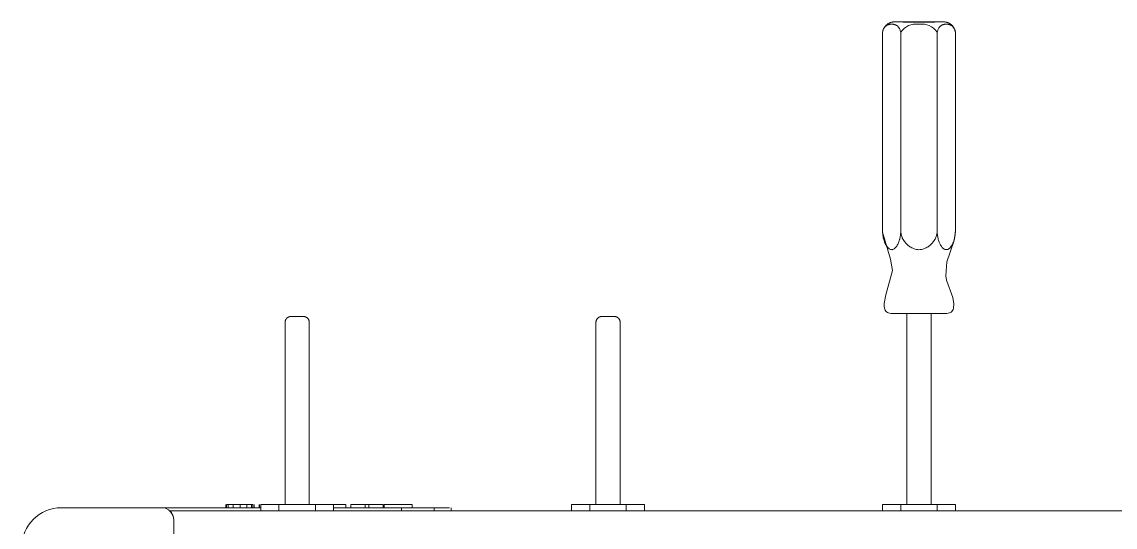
# Model space of a CAD drawing. Header units: inches. Extents: x 11834 to 13024, y -8101 to -6934.
# Drawn here: x 12424.82 to 12447.32, y -7331.87 to -7321.47 of the extents above; entities that cross this region are included whole.
import ezdxf

# ---------------------------------------------------------------- set-up
doc = ezdxf.new("R2010")
doc.units = ezdxf.units.IN
doc.header["$MEASUREMENT"] = 0
doc.layers.add('A-GENM', color=13, linetype='Continuous', lineweight=9)

# ---------------------------------------------------------------- blocks, each defined once
blk = doc.blocks.new('Foosball Table - Foosball Table-6977012-FIRST FLOOR POWER _ SIGNAL')
at = {"layer": 'A-GENM'}
for p, q in [((-9.927, 25.062), (-9.598, 25.062)), ((-9.598, 25.062), (-9.776, 25.062)), ((-9.598, 25.062), (-9.27, 25.062)), ((-9.42, 25.062), (-9.598, 25.062)), ((-10.348, 24.854), (-10.348, 24.777)), ((-10.348, 24.777), (-10.348, 20.777)), ((-9.973, 24.777), (-9.973, 24.854)), ((-9.973, 20.777), (-9.973, 24.777)), ((-9.223, 24.854), (-9.223, 24.777)), ((-9.223, 24.777), (-9.223, 20.777)), ((-8.848, 24.854), (-8.848, 24.777)), ((-8.848, 24.777), (-8.848, 20.777)), ((-9.848, 19.062), (-9.848, 15.125)), ((-9.348, 15.125), (-9.348, 19.062)), ((-22.646, 18.875), (-22.646, 15.125)), ((-22.146, 15.125), (-22.146, 18.875)), ((-16.247, 18.875), (-16.247, 15.125)), ((-15.747, 15.125), (-15.747, 18.875)), ((-23.861, 15.062), (-23.861, 15.125)), ((-23.85, 15.125), (-23.813, 15.125)), ((-23.85, 15.062), (-23.85, 15.125)), ((-23.813, 15.125), (-23.716, 15.125)), ((-23.813, 15.062), (-23.813, 15.125)), ((-23.716, 15.125), (-23.57, 15.125)), ((-23.716, 15.062), (-23.716, 15.125)), ((-23.57, 15.125), (-23.433, 15.125)), ((-23.57, 15.062), (-23.57, 15.125)), ((-23.433, 15.125), (-23.339, 15.125)), ((-23.433, 15.062), (-23.433, 15.125)), ((-23.339, 15.125), (-23.307, 15.125)), ((-23.339, 15.062), (-23.339, 15.125)), ((-23.307, 15.062), (-23.307, 15.125)), ((-23.284, 15.125), (-23.284, 15.062)), ((-23.181, 15.062), (-23.181, 15.125)), ((-23.169, 15.062), (-23.169, 15.125)), ((-23.146, 15.125), (-22.771, 15.125)), ((-23.146, 15.125), (-23.146, 15)), ((-22.771, 15.125), (-22.021, 15.125)), ((-22.771, 15.125), (-22.771, 15)), ((-22.021, 15.125), (-21.646, 15.125)), ((-22.021, 15), (-22.021, 15.125)), ((-21.646, 15.125), (-21.392, 15.125)), ((-21.646, 15.125), (-21.646, 15)), ((-21.392, 15.062), (-21.392, 15.125)), ((-21.293, 15.125), (-20.999, 15.125)), ((-21.293, 15.062), (-21.293, 15.125)), ((-20.999, 15.125), (-20.92, 15.125)), ((-20.999, 15.062), (-20.999, 15.125)), ((-20.92, 15.125), (-20.625, 15.125)), ((-20.92, 15.062), (-20.92, 15.125)), ((-20.625, 15.125), (-20.625, 15.062)), ((-20.607, 15.125), (-20.031, 15.125)), ((-20.607, 15.062), (-20.607, 15.125)), ((-20.031, 15.062), (-20.031, 15.125)), ((-16.747, 15.125), (-16.372, 15.125)), ((-16.747, 15.125), (-16.747, 15)), ((-16.372, 15.125), (-15.622, 15.125)), ((-16.372, 15.125), (-16.372, 15)), ((-15.622, 15.125), (-15.247, 15.125)), ((-15.622, 15), (-15.622, 15.125)), ((-15.247, 15.125), (-15.247, 15)), ((-10.348, 15.125), (-9.973, 15.125)), ((-10.348, 15.125), (-10.348, 15)), ((-9.973, 15.125), (-9.223, 15.125)), ((-9.973, 15.125), (-9.973, 15)), ((-9.223, 15.125), (-8.848, 15.125)), ((-9.223, 15), (-9.223, 15.125)), ((-8.848, 15.125), (-8.848, 15)), ((-25.187, 15.062), (-27.25, 15.062)), ((-25.187, 15.062), (-23.146, 15.062)), ((25.022, 15), (-25.022, 15)), ((-21.646, 15.062), (-20.248, 15.062)), ((-20.248, 15.062), (-19.264, 15.062)), ((-20.248, 15.062), (-20.248, 15)), ((-19.574, 15), (-19.574, 15.062)), ((-19.264, 15.062), (-19.264, 15.062)), ((-19.227, 15), (-19.227, 15.062)), ((-24.937, 12.187), (-24.937, 14.812))]:
    blk.add_line(p, q, dxfattribs=at)
at = {"layer": 'A-GENM', "flags": 128}
for points in [[(-10.348, 24.854), (-10.346, 24.863), (-10.344, 24.873), (-10.342, 24.883), (-10.339, 24.893), (-10.336, 24.902), (-10.332, 24.911), (-10.328, 24.92), (-10.324, 24.929), (-10.319, 24.938), (-10.314, 24.947), (-10.308, 24.955), (-10.303, 24.963), (-10.297, 24.971), (-10.29, 24.979), (-10.283, 24.986), (-10.277, 24.994), (-10.269, 25), (-10.262, 25.007), (-10.254, 25.013), (-10.246, 25.019), (-10.238, 25.025), (-10.229, 25.03), (-10.22, 25.035), (-10.212, 25.04), (-10.202, 25.044), (-10.193, 25.048), (-10.184, 25.051), (-10.174, 25.054), (-10.165, 25.057), (-10.155, 25.06), (-10.145, 25.062), (-10.135, 25.063), (-10.125, 25.064), (-10.115, 25.065), (-10.105, 25.065), (-10.101, 25.065)], [(-9.598, 25.065), (-9.618, 25.065), (-9.638, 25.065), (-9.658, 25.065), (-9.678, 25.065), (-9.698, 25.065), (-9.718, 25.065), (-9.737, 25.065), (-9.756, 25.065), (-9.775, 25.065), (-9.794, 25.065), (-9.812, 25.065), (-9.83, 25.065), (-9.848, 25.065), (-9.865, 25.065), (-9.882, 25.065), (-9.899, 25.065), (-9.914, 25.065), (-9.93, 25.065), (-9.945, 25.065), (-9.959, 25.065), (-9.973, 25.065), (-9.986, 25.065), (-9.998, 25.065), (-10.01, 25.065), (-10.021, 25.065), (-10.032, 25.065), (-10.042, 25.065), (-10.051, 25.065), (-10.059, 25.065), (-10.067, 25.065), (-10.074, 25.065), (-10.08, 25.065), (-10.085, 25.065), (-10.09, 25.065), (-10.094, 25.065), (-10.097, 25.065), (-10.099, 25.065), (-10.101, 25.065), (-10.101, 25.065)], [(-10.101, 25.065), (-10.101, 25.065), (-10.1, 25.065), (-10.098, 25.065), (-10.095, 25.065), (-10.091, 25.065), (-10.087, 25.065), (-10.082, 25.065), (-10.076, 25.065), (-10.069, 25.065), (-10.061, 25.065), (-10.053, 25.065), (-10.044, 25.065), (-10.035, 25.065), (-10.024, 25.065), (-10.013, 25.065), (-10.002, 25.065), (-9.989, 25.065), (-9.976, 25.065), (-9.963, 25.065), (-9.949, 25.065), (-9.934, 25.065), (-9.919, 25.065), (-9.903, 25.065), (-9.887, 25.065), (-9.87, 25.065), (-9.853, 25.065), (-9.835, 25.065), (-9.817, 25.065), (-9.799, 25.065), (-9.78, 25.065), (-9.762, 25.065), (-9.742, 25.065), (-9.723, 25.065), (-9.703, 25.065), (-9.684, 25.065), (-9.664, 25.065), (-9.644, 25.065), (-9.624, 25.065), (-9.604, 25.065), (-9.598, 25.065)], [(-9.598, 25.065), (-9.578, 25.065), (-9.558, 25.065), (-9.538, 25.065), (-9.518, 25.065), (-9.498, 25.065), (-9.479, 25.065), (-9.459, 25.065), (-9.44, 25.065), (-9.421, 25.065), (-9.402, 25.065), (-9.384, 25.065), (-9.366, 25.065), (-9.348, 25.065), (-9.331, 25.065), (-9.314, 25.065), (-9.298, 25.065), (-9.282, 25.065), (-9.267, 25.065), (-9.252, 25.065), (-9.237, 25.065), (-9.224, 25.065), (-9.211, 25.065), (-9.198, 25.065), (-9.186, 25.065), (-9.175, 25.065), (-9.164, 25.065), (-9.155, 25.065), (-9.146, 25.065), (-9.137, 25.065), (-9.129, 25.065), (-9.123, 25.065), (-9.116, 25.065), (-9.111, 25.065), (-9.106, 25.065), (-9.103, 25.065), (-9.1, 25.065), (-9.097, 25.065), (-9.096, 25.065), (-9.095, 25.065)], [(-9.095, 25.065), (-9.096, 25.065), (-9.097, 25.065), (-9.099, 25.065), (-9.102, 25.065), (-9.105, 25.065), (-9.11, 25.065), (-9.115, 25.065), (-9.121, 25.065), (-9.128, 25.065), (-9.135, 25.065), (-9.143, 25.065), (-9.152, 25.065), (-9.162, 25.065), (-9.172, 25.065), (-9.183, 25.065), (-9.195, 25.065), (-9.207, 25.065), (-9.22, 25.065), (-9.234, 25.065), (-9.248, 25.065), (-9.263, 25.065), (-9.278, 25.065), (-9.294, 25.065), (-9.31, 25.065), (-9.326, 25.065), (-9.344, 25.065), (-9.361, 25.065), (-9.379, 25.065), (-9.397, 25.065), (-9.416, 25.065), (-9.435, 25.065), (-9.454, 25.065), (-9.473, 25.065), (-9.493, 25.065), (-9.513, 25.065), (-9.533, 25.065), (-9.553, 25.065), (-9.573, 25.065), (-9.593, 25.065), (-9.598, 25.065)], [(-9.095, 25.065), (-9.085, 25.065), (-9.075, 25.065), (-9.065, 25.064), (-9.055, 25.062), (-9.046, 25.06), (-9.036, 25.058), (-9.026, 25.056), (-9.017, 25.053), (-9.007, 25.049), (-8.998, 25.046), (-8.989, 25.042), (-8.98, 25.037), (-8.971, 25.032), (-8.962, 25.027), (-8.954, 25.022), (-8.946, 25.016), (-8.938, 25.01), (-8.93, 25.003), (-8.923, 24.997), (-8.916, 24.99), (-8.909, 24.982), (-8.903, 24.975), (-8.896, 24.967), (-8.89, 24.959), (-8.885, 24.951), (-8.88, 24.942), (-8.875, 24.933), (-8.87, 24.924), (-8.866, 24.915), (-8.862, 24.906), (-8.859, 24.897), (-8.856, 24.887), (-8.853, 24.877), (-8.851, 24.868), (-8.849, 24.858), (-8.848, 24.854)], [(-10.173, 19.062), (-10.203, 19.065), (-10.228, 19.071), (-10.249, 19.08), (-10.267, 19.093), (-10.281, 19.108), (-10.293, 19.126), (-10.303, 19.147), (-10.314, 19.198), (-10.316, 19.265), (-10.282, 19.442), (-10.145, 19.944), (-10.182, 20.182), (-10.347, 20.737), (-10.348, 20.777)], [(-8.848, 20.777), (-8.857, 20.651), (-8.881, 20.545), (-9.027, 20.126), (-9.048, 19.835), (-9.03, 19.746), (-8.901, 19.39), (-8.881, 19.263), (-8.886, 19.173), (-8.894, 19.145), (-8.906, 19.122), (-8.919, 19.103), (-8.935, 19.089), (-8.951, 19.078), (-8.968, 19.071), (-9, 19.064), (-9.024, 19.062)], [(-22.646, 18.875), (-22.646, 18.88), (-22.645, 18.885), (-22.645, 18.89), (-22.644, 18.895), (-22.643, 18.9), (-22.642, 18.905), (-22.641, 18.91), (-22.639, 18.914), (-22.638, 18.919), (-22.636, 18.924), (-22.634, 18.928), (-22.632, 18.933), (-22.629, 18.937), (-22.627, 18.941), (-22.624, 18.946), (-22.621, 18.95), (-22.618, 18.954), (-22.615, 18.957), (-22.611, 18.961), (-22.608, 18.965), (-22.604, 18.968), (-22.6, 18.971), (-22.597, 18.974), (-22.593, 18.977), (-22.588, 18.98), (-22.584, 18.983), (-22.58, 18.985), (-22.575, 18.988), (-22.571, 18.99), (-22.566, 18.992), (-22.561, 18.993), (-22.557, 18.995), (-22.552, 18.996), (-22.547, 18.997), (-22.542, 18.998), (-22.537, 18.999), (-22.532, 18.999), (-22.527, 19), (-22.522, 19), (-22.521, 19)], [(-22.396, 19), (-22.401, 19), (-22.406, 19), (-22.411, 19), (-22.416, 19), (-22.421, 19), (-22.426, 19), (-22.43, 19), (-22.435, 19), (-22.44, 19), (-22.445, 19), (-22.449, 19), (-22.454, 19), (-22.458, 19), (-22.462, 19), (-22.466, 19), (-22.47, 19), (-22.474, 19), (-22.478, 19), (-22.482, 19), (-22.486, 19), (-22.489, 19), (-22.492, 19), (-22.495, 19), (-22.498, 19), (-22.501, 19), (-22.504, 19), (-22.506, 19), (-22.508, 19), (-22.51, 19), (-22.512, 19), (-22.514, 19), (-22.516, 19), (-22.517, 19), (-22.518, 19), (-22.519, 19), (-22.52, 19), (-22.52, 19), (-22.521, 19), (-22.521, 19)], [(-22.521, 19), (-22.521, 19), (-22.52, 19), (-22.52, 19), (-22.519, 19), (-22.518, 19), (-22.517, 19), (-22.516, 19), (-22.514, 19), (-22.513, 19), (-22.511, 19), (-22.509, 19), (-22.507, 19), (-22.504, 19), (-22.502, 19), (-22.499, 19), (-22.496, 19), (-22.493, 19), (-22.49, 19), (-22.486, 19), (-22.483, 19), (-22.479, 19), (-22.475, 19), (-22.472, 19), (-22.468, 19), (-22.463, 19), (-22.459, 19), (-22.455, 19), (-22.45, 19), (-22.446, 19), (-22.441, 19), (-22.436, 19), (-22.432, 19), (-22.427, 19), (-22.422, 19), (-22.417, 19), (-22.412, 19), (-22.407, 19), (-22.402, 19), (-22.397, 19), (-22.396, 19)], [(-22.396, 19), (-22.391, 19), (-22.386, 19), (-22.381, 19), (-22.376, 19), (-22.371, 19), (-22.366, 19), (-22.361, 19), (-22.357, 19), (-22.352, 19), (-22.347, 19), (-22.343, 19), (-22.338, 19), (-22.334, 19), (-22.329, 19), (-22.325, 19), (-22.321, 19), (-22.317, 19), (-22.313, 19), (-22.31, 19), (-22.306, 19), (-22.303, 19), (-22.299, 19), (-22.296, 19), (-22.293, 19), (-22.291, 19), (-22.288, 19), (-22.286, 19), (-22.283, 19), (-22.281, 19), (-22.279, 19), (-22.278, 19), (-22.276, 19), (-22.275, 19), (-22.274, 19), (-22.273, 19), (-22.272, 19), (-22.271, 19), (-22.271, 19), (-22.271, 19)], [(-22.271, 19), (-22.271, 19), (-22.271, 19), (-22.272, 19), (-22.272, 19), (-22.273, 19), (-22.274, 19), (-22.276, 19), (-22.277, 19), (-22.279, 19), (-22.281, 19), (-22.283, 19), (-22.285, 19), (-22.287, 19), (-22.29, 19), (-22.293, 19), (-22.296, 19), (-22.299, 19), (-22.302, 19), (-22.305, 19), (-22.309, 19), (-22.312, 19), (-22.316, 19), (-22.32, 19), (-22.324, 19), (-22.328, 19), (-22.333, 19), (-22.337, 19), (-22.341, 19), (-22.346, 19), (-22.351, 19), (-22.355, 19), (-22.36, 19), (-22.365, 19), (-22.37, 19), (-22.375, 19), (-22.38, 19), (-22.384, 19), (-22.389, 19), (-22.394, 19), (-22.396, 19)], [(-22.271, 19), (-22.266, 19), (-22.261, 19), (-22.256, 18.999), (-22.251, 18.998), (-22.246, 18.998), (-22.241, 18.996), (-22.236, 18.995), (-22.232, 18.994), (-22.227, 18.992), (-22.222, 18.99), (-22.218, 18.988), (-22.213, 18.986), (-22.209, 18.983), (-22.204, 18.981), (-22.2, 18.978), (-22.196, 18.975), (-22.192, 18.972), (-22.188, 18.969), (-22.185, 18.966), (-22.181, 18.962), (-22.178, 18.958), (-22.174, 18.955), (-22.171, 18.951), (-22.168, 18.947), (-22.166, 18.943), (-22.163, 18.938), (-22.161, 18.934), (-22.158, 18.929), (-22.156, 18.925), (-22.154, 18.92), (-22.153, 18.916), (-22.151, 18.911), (-22.15, 18.906), (-22.149, 18.901), (-22.148, 18.896), (-22.147, 18.891), (-22.146, 18.886), (-22.146, 18.881), (-22.146, 18.876), (-22.146, 18.875)], [(-16.247, 18.875), (-16.247, 18.88), (-16.247, 18.885), (-16.246, 18.89), (-16.245, 18.895), (-16.245, 18.9), (-16.243, 18.905), (-16.242, 18.91), (-16.241, 18.914), (-16.239, 18.919), (-16.237, 18.924), (-16.235, 18.928), (-16.233, 18.933), (-16.231, 18.937), (-16.228, 18.941), (-16.225, 18.946), (-16.222, 18.95), (-16.219, 18.954), (-16.216, 18.957), (-16.213, 18.961), (-16.209, 18.965), (-16.205, 18.968), (-16.202, 18.971), (-16.198, 18.974), (-16.194, 18.977), (-16.19, 18.98), (-16.185, 18.983), (-16.181, 18.985), (-16.176, 18.988), (-16.172, 18.99), (-16.167, 18.992), (-16.163, 18.993), (-16.158, 18.995), (-16.153, 18.996), (-16.148, 18.997), (-16.143, 18.998), (-16.138, 18.999), (-16.133, 18.999), (-16.128, 19), (-16.123, 19), (-16.122, 19)], [(-15.997, 19), (-16.002, 19), (-16.007, 19), (-16.012, 19), (-16.017, 19), (-16.022, 19), (-16.027, 19), (-16.032, 19), (-16.036, 19), (-16.041, 19), (-16.046, 19), (-16.05, 19), (-16.055, 19), (-16.059, 19), (-16.063, 19), (-16.068, 19), (-16.072, 19), (-16.076, 19), (-16.079, 19), (-16.083, 19), (-16.087, 19), (-16.09, 19), (-16.093, 19), (-16.096, 19), (-16.099, 19), (-16.102, 19), (-16.105, 19), (-16.107, 19), (-16.11, 19), (-16.112, 19), (-16.114, 19), (-16.115, 19), (-16.117, 19), (-16.118, 19), (-16.119, 19), (-16.12, 19), (-16.121, 19), (-16.122, 19), (-16.122, 19), (-16.122, 19)], [(-16.122, 19), (-16.122, 19), (-16.122, 19), (-16.121, 19), (-16.12, 19), (-16.12, 19), (-16.118, 19), (-16.117, 19), (-16.116, 19), (-16.114, 19), (-16.112, 19), (-16.11, 19), (-16.108, 19), (-16.106, 19), (-16.103, 19), (-16.1, 19), (-16.097, 19), (-16.094, 19), (-16.091, 19), (-16.088, 19), (-16.084, 19), (-16.08, 19), (-16.077, 19), (-16.073, 19), (-16.069, 19), (-16.065, 19), (-16.06, 19), (-16.056, 19), (-16.051, 19), (-16.047, 19), (-16.042, 19), (-16.038, 19), (-16.033, 19), (-16.028, 19), (-16.023, 19), (-16.018, 19), (-16.013, 19), (-16.008, 19), (-16.003, 19), (-15.998, 19), (-15.997, 19)], [(-15.997, 19), (-15.992, 19), (-15.987, 19), (-15.982, 19), (-15.977, 19), (-15.972, 19), (-15.967, 19), (-15.962, 19), (-15.958, 19), (-15.953, 19), (-15.948, 19), (-15.944, 19), (-15.939, 19), (-15.935, 19), (-15.931, 19), (-15.926, 19), (-15.922, 19), (-15.918, 19), (-15.915, 19), (-15.911, 19), (-15.907, 19), (-15.904, 19), (-15.901, 19), (-15.898, 19), (-15.895, 19), (-15.892, 19), (-15.889, 19), (-15.887, 19), (-15.885, 19), (-15.882, 19), (-15.881, 19), (-15.879, 19), (-15.877, 19), (-15.876, 19), (-15.875, 19), (-15.874, 19), (-15.873, 19), (-15.873, 19), (-15.872, 19), (-15.872, 19)], [(-15.872, 19), (-15.872, 19), (-15.872, 19), (-15.873, 19), (-15.874, 19), (-15.875, 19), (-15.876, 19), (-15.877, 19), (-15.878, 19), (-15.88, 19), (-15.882, 19), (-15.884, 19), (-15.886, 19), (-15.889, 19), (-15.891, 19), (-15.894, 19), (-15.897, 19), (-15.9, 19), (-15.903, 19), (-15.906, 19), (-15.91, 19), (-15.914, 19), (-15.917, 19), (-15.921, 19), (-15.925, 19), (-15.929, 19), (-15.934, 19), (-15.938, 19), (-15.943, 19), (-15.947, 19), (-15.952, 19), (-15.956, 19), (-15.961, 19), (-15.966, 19), (-15.971, 19), (-15.976, 19), (-15.981, 19), (-15.986, 19), (-15.991, 19), (-15.996, 19), (-15.997, 19)], [(-15.872, 19), (-15.867, 19), (-15.862, 19), (-15.857, 18.999), (-15.852, 18.998), (-15.847, 18.998), (-15.842, 18.996), (-15.837, 18.995), (-15.833, 18.994), (-15.828, 18.992), (-15.823, 18.99), (-15.819, 18.988), (-15.814, 18.986), (-15.81, 18.983), (-15.806, 18.981), (-15.801, 18.978), (-15.797, 18.975), (-15.793, 18.972), (-15.79, 18.969), (-15.786, 18.966), (-15.782, 18.962), (-15.779, 18.958), (-15.776, 18.955), (-15.773, 18.951), (-15.77, 18.947), (-15.767, 18.943), (-15.764, 18.938), (-15.762, 18.934), (-15.76, 18.929), (-15.757, 18.925), (-15.756, 18.92), (-15.754, 18.916), (-15.752, 18.911), (-15.751, 18.906), (-15.75, 18.901), (-15.749, 18.896), (-15.748, 18.891), (-15.748, 18.886), (-15.747, 18.881), (-15.747, 18.876), (-15.747, 18.875)], [(-9.827, 19.062), (-10.004, 19.062), (-10.172, 19.062), (-10.004, 19.062), (-9.598, 19.062)], [(-9.598, 19.062), (-9.192, 19.062), (-9.024, 19.062), (-9.192, 19.062), (-9.369, 19.062)]]:
    blk.add_lwpolyline(points, dxfattribs=at)
at = {"layer": 'A-GENM'}
for centre, radius, start, end in [((-27.25, 14.25), 0.812, 90, 180), ((-25.187, 14.812), 0.25, 0, 90), ((-25.187, 14.812), 0.25, 0, 48.5904)]:
    blk.add_arc(centre, radius, start, end, dxfattribs=at)
for points, knots in [([(-10.348, 24.854), (-10.342, 24.877), (-10.33, 24.908), (-10.315, 24.937), (-10.307, 24.95), (-10.302, 24.957), (-10.298, 24.963), (-10.291, 24.971), (-10.281, 24.981), (-10.266, 24.99), (-10.252, 24.998), (-10.241, 25.002), (-10.235, 25.004), (-10.231, 25.006), (-10.227, 25.008), (-10.221, 25.01), (-10.21, 25.013), (-10.189, 25.017), (-10.158, 25.019), (-10.129, 25.017), (-10.108, 25.012), (-10.096, 25.009), (-10.088, 25.005), (-10.079, 25.001), (-10.067, 24.996), (-10.052, 24.988), (-10.038, 24.978), (-10.027, 24.968), (-10.021, 24.96), (-10.016, 24.954), (-10.012, 24.947), (-10.004, 24.934), (-9.994, 24.914), (-9.983, 24.886), (-9.976, 24.865), (-9.973, 24.854)], [-1, -1, -1, -1, -0.916667, -0.875, -0.854167, -0.84375, -0.833333, -0.8125, -0.791667, -0.75, -0.708333, -0.6875, -0.677083, -0.666667, -0.65625, -0.645833, -0.625, -0.583333, -0.5, -0.416667, -0.375, -0.354167, -0.333333, -0.3125, -0.291667, -0.25, -0.208333, -0.1875, -0.166667, -0.15625, -0.145833, -0.125, -0.083333, -0.041667, 0, 0, 0, 0]), ([(-9.223, 24.854), (-9.217, 24.877), (-9.205, 24.908), (-9.19, 24.937), (-9.182, 24.95), (-9.177, 24.957), (-9.173, 24.963), (-9.166, 24.971), (-9.156, 24.981), (-9.141, 24.99), (-9.127, 24.998), (-9.116, 25.002), (-9.11, 25.004), (-9.106, 25.006), (-9.102, 25.008), (-9.096, 25.01), (-9.085, 25.013), (-9.064, 25.017), (-9.033, 25.019), (-9.004, 25.017), (-8.983, 25.012), (-8.971, 25.009), (-8.963, 25.005), (-8.954, 25.001), (-8.942, 24.996), (-8.927, 24.988), (-8.913, 24.978), (-8.902, 24.968), (-8.896, 24.96), (-8.891, 24.954), (-8.887, 24.947), (-8.879, 24.934), (-8.869, 24.914), (-8.858, 24.886), (-8.851, 24.865), (-8.848, 24.854)], [-1, -1, -1, -1, -0.916667, -0.875, -0.854167, -0.84375, -0.833333, -0.8125, -0.791667, -0.75, -0.708333, -0.6875, -0.677083, -0.666667, -0.65625, -0.645833, -0.625, -0.583333, -0.5, -0.416667, -0.375, -0.354167, -0.333333, -0.3125, -0.291667, -0.25, -0.208333, -0.1875, -0.166667, -0.15625, -0.145833, -0.125, -0.083333, -0.041667, 0, 0, 0, 0]), ([(-9.973, 20.777), (-9.973, 20.74), (-9.977, 20.688), (-9.985, 20.633), (-9.992, 20.603), (-10.002, 20.559), (-10.021, 20.511), (-10.046, 20.464), (-10.066, 20.435), (-10.088, 20.411), (-10.112, 20.39), (-10.136, 20.377), (-10.16, 20.372), (-10.184, 20.377), (-10.21, 20.391), (-10.234, 20.411), (-10.256, 20.436), (-10.276, 20.465), (-10.301, 20.512), (-10.321, 20.566), (-10.335, 20.625), (-10.345, 20.688), (-10.348, 20.74), (-10.348, 20.777)], [-1, -1, -1, -1, -0.916667, -0.875, -0.854167, -0.833333, -0.75, -0.708333, -0.666667, -0.625, -0.583333, -0.541667, -0.5, -0.458333, -0.416667, -0.375, -0.333333, -0.291667, -0.25, -0.166667, -0.125, -0.083333, 0, 0, 0, 0]), ([(-10.348, 20.777), (-10.348, 20.753), (-10.346, 20.707), (-10.34, 20.654), (-10.334, 20.621), (-10.331, 20.608), (-10.33, 20.605)], [-1, -1, -1, -1, -0.9464286, -0.8928571, -0.8660714, -0.8571429, -0.8571429, -0.8571429, -0.8571429]), ([(-9.598, 20.373), (-9.634, 20.377), (-9.685, 20.388), (-9.746, 20.412), (-9.83, 20.458), (-9.9, 20.531), (-9.936, 20.603), (-9.949, 20.633), (-9.966, 20.688), (-9.973, 20.74), (-9.973, 20.777)], [-1, -1, -1, -1, -0.833333, -0.75, -0.666667, -0.333333, -0.291667, -0.25, -0.166667, 0, 0, 0, 0]), ([(-9.223, 20.777), (-9.224, 20.74), (-9.23, 20.688), (-9.247, 20.633), (-9.26, 20.603), (-9.296, 20.531), (-9.366, 20.458), (-9.45, 20.412), (-9.512, 20.388), (-9.562, 20.377), (-9.598, 20.373)], [-1, -1, -1, -1, -0.833333, -0.75, -0.708333, -0.666667, -0.333333, -0.25, -0.166667, 0, 0, 0, 0]), ([(-8.848, 20.777), (-8.848, 20.753), (-8.85, 20.707), (-8.856, 20.654), (-8.863, 20.62), (-8.867, 20.6), (-8.874, 20.572), (-8.888, 20.531), (-8.91, 20.483), (-8.935, 20.443), (-8.963, 20.407), (-8.99, 20.386), (-9.014, 20.378), (-9.036, 20.375), (-9.054, 20.377), (-9.069, 20.382), (-9.089, 20.391), (-9.119, 20.418), (-9.154, 20.469), (-9.179, 20.52), (-9.196, 20.567), (-9.206, 20.604), (-9.213, 20.644), (-9.221, 20.7), (-9.223, 20.745), (-9.223, 20.777)], [-1, -1, -1, -1, -0.946429, -0.892857, -0.866071, -0.852679, -0.839286, -0.785714, -0.732143, -0.678571, -0.625, -0.571429, -0.535714, -0.5, -0.464286, -0.446429, -0.428571, -0.357143, -0.285714, -0.214286, -0.178571, -0.142857, -0.107143, -0.071429, 0, 0, 0, 0]), ([(-10.31, 20.539), (-10.31, 20.537), (-10.302, 20.517), (-10.291, 20.494), (-10.281, 20.475), (-10.278, 20.47)], [-0.79315989, -0.79315989, -0.79315989, -0.79315989, -0.78571429, -0.73214286, -0.71428571, -0.71428571, -0.71428571, -0.71428571])]:
    blk.add_open_spline(points, degree=3, knots=knots, dxfattribs=at)
for points in [[(-9.973, 24.854), (-9.928, 24.916), (-9.821, 25.005), (-9.678, 25.025), (-9.598, 25.018)], [(-9.598, 25.018), (-9.519, 25.026), (-9.377, 25.006), (-9.269, 24.916), (-9.223, 24.854)]]:
    blk.add_open_spline(points, degree=3, dxfattribs=at)

msp = doc.modelspace()

# ---------------------------------------------------------------- block references
at = {"layer": 'A-GENM'}
msp.add_blockref('Foosball Table - Foosball Table-6977012-FIRST FLOOR POWER _ SIGNAL', (12452.883, -7346.535), dxfattribs=at)

doc.saveas('drawing.dxf')
